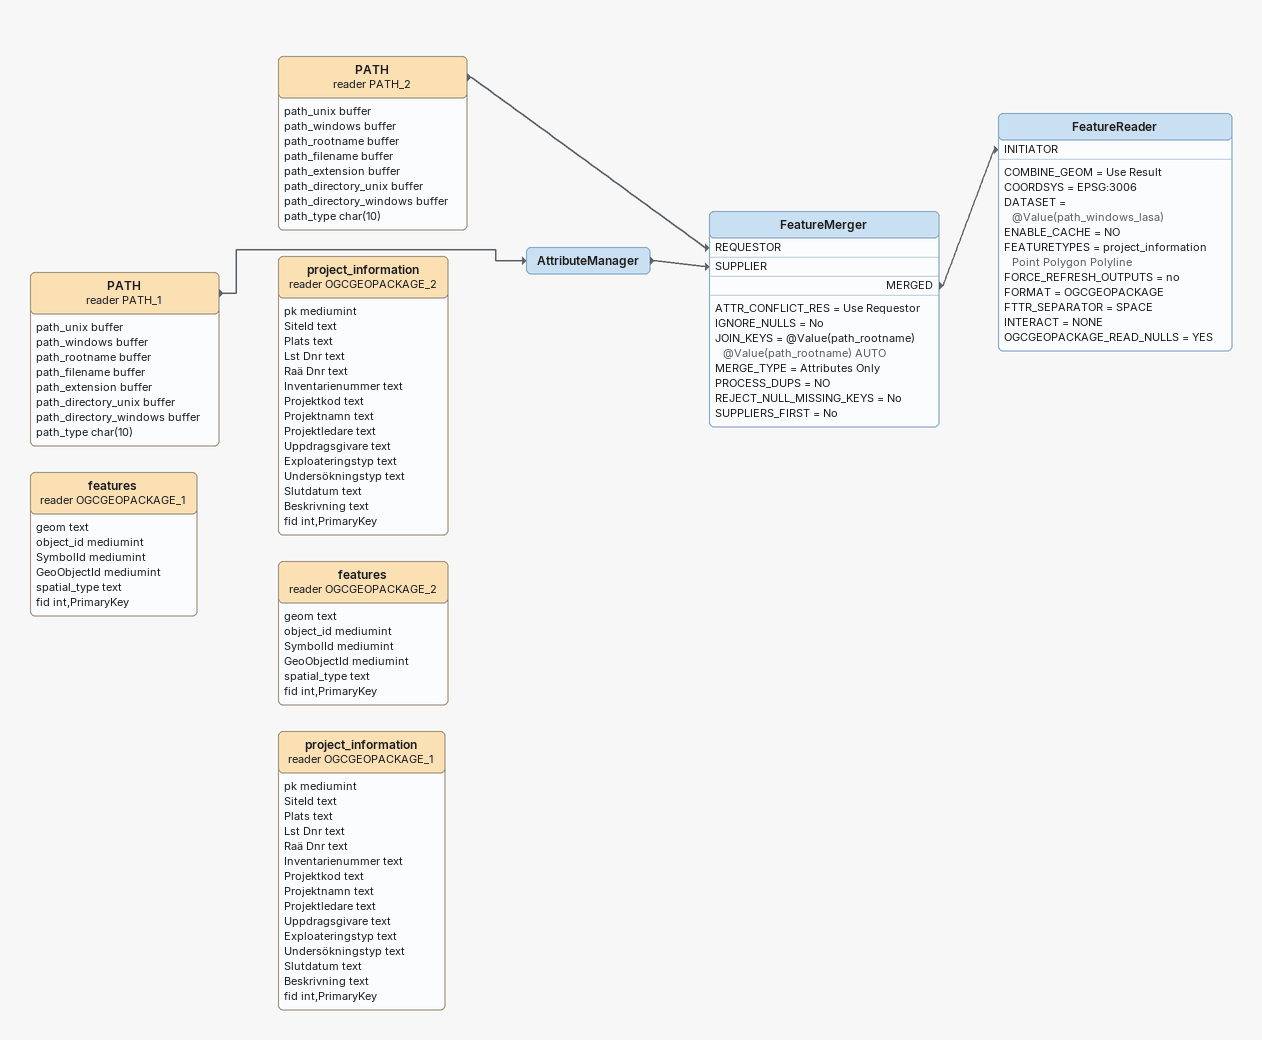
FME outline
PATH (reader PATH_1)
    attributes: path_unix buffer, path_windows buffer, path_rootname buffer, path_filename buffer, path_extension buffer, path_directory_unix buffer, path_directory_windows buffer, path_type char(10)
    -> AttributeManager
AttributeManager
    -> FeatureMerger [SUPPLIER]
features (reader OGCGEOPACKAGE_1)
    attributes: geom text, object_id mediumint, SymbolId mediumint, GeoObjectId mediumint, spatial_type text, fid int,PrimaryKey
project_information (reader OGCGEOPACKAGE_1)
    attributes: pk mediumint, SiteId text, Plats text, Lst Dnr text, Raä Dnr text, Inventarienummer text, Projektkod text, Projektnamn text, Projektledare text, Uppdragsgivare text, Exploateringstyp text, Undersökningstyp text, Slutdatum text, Beskrivning text, fid int,PrimaryKey
project_information (reader OGCGEOPACKAGE_2)
    attributes: pk mediumint, SiteId text, Plats text, Lst Dnr text, Raä Dnr text, Inventarienummer text, Projektkod text, Projektnamn text, Projektledare text, Uppdragsgivare text, Exploateringstyp text, Undersökningstyp text, Slutdatum text, Beskrivning text, fid int,PrimaryKey
features (reader OGCGEOPACKAGE_2)
    attributes: geom text, object_id mediumint, SymbolId mediumint, GeoObjectId mediumint, spatial_type text, fid int,PrimaryKey
PATH (reader PATH_2)
    attributes: path_unix buffer, path_windows buffer, path_rootname buffer, path_filename buffer, path_extension buffer, path_directory_unix buffer, path_directory_windows buffer, path_type char(10)
    -> FeatureMerger [REQUESTOR]
FeatureMerger
    ATTR_CONFLICT_RES = Use Requestor
    IGNORE_NULLS = No
    JOIN_KEYS = @Value(path_rootname) @Value(path_rootname) AUTO
    MERGE_TYPE = Attributes Only
    PROCESS_DUPS = NO
    REJECT_NULL_MISSING_KEYS = No
    SUPPLIERS_FIRST = No
    MERGED -> FeatureReader [INITIATOR]
FeatureReader
    COMBINE_GEOM = Use Result
    COORDSYS = EPSG:3006
    DATASET = @Value(path_windows_lasa)
    ENABLE_CACHE = NO
    FEATURETYPES = project_information Point Polygon Polyline
    FORCE_REFRESH_OUTPUTS = no
    FORMAT = OGCGEOPACKAGE
    FTTR_SEPARATOR = SPACE
    INTERACT = NONE
    OGCGEOPACKAGE_READ_NULLS = YES
